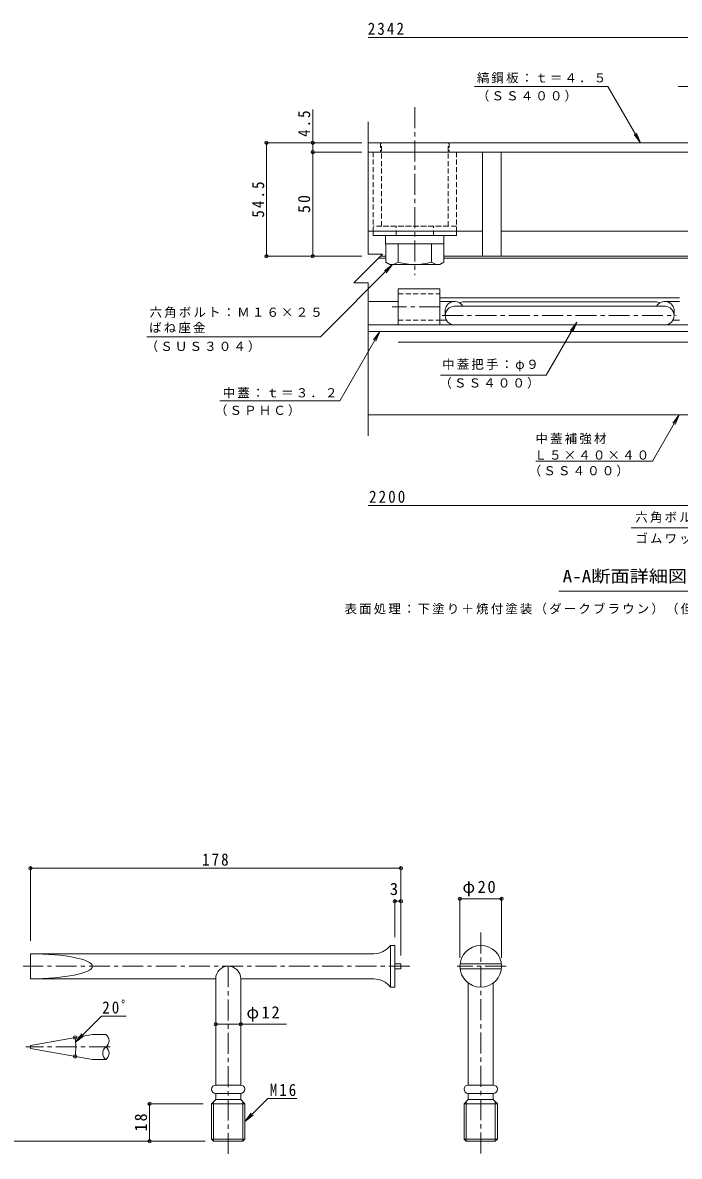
# Model space of a CAD drawing. Units: millimetres on the paper, enlarged 10 times, with parts at other scales. Extents: x -3845 to 3824, y -2750 to 2337.
# Drawn here: x 120 to 1697, y -384 to 2337 of the extents above; entities that cross this region are included whole.
import ezdxf
from ezdxf.enums import TextEntityAlignment as Align

# ---------------------------------------------------------------- set-up
doc = ezdxf.new("R2010")
doc.units = ezdxf.units.MM
doc.header["$LTSCALE"] = 10
doc.header["$PDMODE"] = 32
doc.header["$PDSIZE"] = 8
doc.linetypes.add('CHAIN1', pattern=[8, 5, -1, 1, -1])
doc.linetypes.add('DASHED1', pattern=[1.8, 1.2, -0.6])
for name, color, linetype, lineweight in [('D-2', 3, 'Continuous', 9), ('D-5', 7, 'Continuous', 9), ('D-6', 6, 'Continuous', 9), ('D-7', 5, 'Continuous', 5), ('D-8', 5, 'Continuous', 5), ('D-9', 134, 'Continuous', 5), ('D-A', 3, 'Continuous', 9), ('D-B', 6, 'Continuous', 9), ('D-C', 2, 'Continuous', 9), ('D-D', 6, 'Continuous', 9), ('D-F', 7, 'Continuous', 9)]:
    doc.layers.add(name, color=color, linetype=linetype, lineweight=lineweight)
doc.styles.add('ＭＳ ゴシック', font='')
doc.styles.get('ＭＳ ゴシック').set_extended_font_data('MS Gothic')

msp = doc.modelspace()

# ---------------------------------------------------------------- linework, layer by layer
at = {"layer": 'D-2'}
for p, q in [((949.66, 2048.59), (2671.23, 2048.59)), ((949.66, 2026.09), (2671.23, 2026.09)), ((1021.91, 1611.08), (1021.91, 1697.58)), ((1021.91, 1697.58), (1121.91, 1697.58)), ((1121.91, 1611.08), (1121.91, 1697.58)), ((1021.91, 1611.08), (1121.91, 1611.08))]:
    msp.add_line(p, q, dxfattribs=at)
at = {"layer": 'D-2', "linetype": 'DASHED1'}
for p, q in [((979.03, 2048.59), (979.03, 2026.09)), ((1144.03, 2048.59), (1144.03, 2026.09)), ((1021.91, 1686.08), (1121.91, 1686.08)), ((1021.91, 1622.58), (1121.91, 1622.58))]:
    msp.add_line(p, q, dxfattribs=at)
at = {"layer": 'D-2', "linetype": 'CHAIN1'}
msp.add_line((1121.91, 1654.33), (1007.08, 1654.33), dxfattribs=at)
at = {"layer": 'D-5'}
for p, q in [((1205.21, 2183.34), (1525.03, 2183.34)), ((1603.24, 2048.59), (1525.03, 2183.34)), ((1967.2, 2183.34), (1693.94, 2183.34)), ((816.55, 2048.59), (816.55, 2128.36)), ((1603.24, 2048.59), (1587.98, 2068.39)), ((1603.24, 2048.59), (1593.62, 2071.66)), ((1008.2, 1756.08), (988.37, 1740.87)), ((1377.13, 1490.82), (1450.8, 1617.73)), ((1450.8, 1617.73), (1435.53, 1597.93)), ((1450.8, 1617.73), (1441.18, 1594.66)), ((834.96, 1582.84), (417.97, 1582.84)), ((977.57, 1595.08), (962.3, 1575.28)), ((977.57, 1595.08), (967.95, 1572.01)), ((1123.4, 1490.82), (1377.13, 1490.82)), ((1632.39, 1284.28), (1696.7, 1395.08)), ((1696.7, 1395.08), (1681.44, 1375.28)), ((1696.7, 1395.08), (1687.08, 1372.01)), ((1352.51, 1284.28), (1632.39, 1284.28)), ((1580.9, 1123.95), (2285.77, 1123.95)), ((1982.74, 972.3), (1407.74, 972.3)), ((643.33, -67.16), (753.41, -67.16)), ((708.46, -245.25), (778.17, -245.25)), ((653.33, -300.38), (673.16, -285.16))]:
    msp.add_line(p, q, dxfattribs=at)
at = {"layer": 'D-5', "color": 3, "linetype": 'CHAIN1'}
for p, q in [((1219.86, 153.07), (1219.86, -384.09)), ((1049.29, 71.99), (120.84, 71.99)), ((613.33, 71.99), (613.33, -384.09)), ((1280.62, 71.99), (1162.87, 71.99)), ((329.67, -121.56), (127.25, -121.56))]:
    msp.add_line(p, q, dxfattribs=at)
at = {"layer": 'D-5', "color": 3}
for p, q in [((1003.33, 121.99), (1003.33, 21.99)), ((1013.33, 121.99), (1003.33, 121.99)), ((1013.33, 121.99), (1013.33, 21.99)), ((573.33, 101.99), (138.33, 101.99)), ((138.33, 101.99), (138.33, 41.99)), ((963.33, 101.99), (338.33, 101.99)), ((1028.33, 77.74), (1013.33, 77.74)), ((1028.33, 66.24), (1013.33, 66.24)), ((1028.33, 77.74), (1028.33, 66.24)), ((1170.19, 77.74), (1269.52, 77.74)), ((1170.19, 66.24), (1269.52, 66.24)), ((138.33, 41.99), (573.33, 41.99)), ((338.33, 41.99), (583.33, 41.99)), ((643.33, 41.99), (963.33, 41.99)), ((643.33, 41.99), (643.33, -213.01)), ((1189.86, 31.99), (1189.86, -213.01)), ((1249.86, 31.99), (1249.86, -213.01)), ((1013.33, 21.99), (1003.33, 21.99)), ((319.67, -91.56), (287.2, -91.56)), ((138.33, -117.81), (138.33, -125.31)), ((287.2, -151.56), (319.67, -151.56)), ((1189.86, -213.01), (1249.86, -213.01)), ((583.33, -233.01), (583.33, -248.01)), ((1189.86, -233.01), (1249.86, -233.01)), ((1189.86, -233.01), (1189.86, -248.01)), ((1249.86, -233.01), (1249.86, -248.01)), ((573.33, -258.01), (583.33, -248.01)), ((573.33, -258.01), (573.33, -342.74)), ((578.33, -348.01), (578.33, -253.01)), ((583.33, -248.01), (643.33, -248.01)), ((653.33, -258.01), (643.33, -248.01)), ((648.33, -253.01), (648.33, -348.01)), ((1179.86, -258.01), (1189.86, -248.01)), ((1179.86, -258.01), (1179.86, -342.74)), ((1184.86, -348.01), (1184.86, -253.01)), ((1189.86, -248.01), (1249.86, -248.01)), ((1259.86, -258.01), (1249.86, -248.01)), ((1254.86, -253.01), (1254.86, -348.01)), ((573.33, -342.74), (653.33, -342.74)), ((573.33, -342.74), (578.33, -348.01)), ((648.33, -348.01), (578.33, -348.01)), ((648.33, -348.01), (653.33, -342.74)), ((1179.86, -342.74), (1259.86, -342.74)), ((1179.86, -342.74), (1184.86, -348.01)), ((1254.86, -348.01), (1184.86, -348.01)), ((1254.86, -348.01), (1259.86, -342.74))]:
    msp.add_line(p, q, dxfattribs=at)
at = {"layer": 'D-5'}
for points in [[(834.96, 1582.84), (1008.2, 1756.08), (992.98, 1736.25)], [(593.6, 1429.26), (881.32, 1429.26), (977.57, 1595.08)], [(708.46, -245.25), (653.33, -300.38), (668.55, -280.55)]]:
    msp.add_lwpolyline(points, dxfattribs=at)
at = {"layer": 'D-5', "color": 3}
for points in [[(583.33, 41.99), (583.33, -213.01), (643.33, -213.01)], [(583.33, -233.01), (643.33, -233.01), (643.33, -248.01)], [(573.33, -258.01), (653.33, -258.01), (653.33, -342.74)], [(1179.86, -258.01), (1259.86, -258.01), (1259.86, -342.74)]]:
    msp.add_lwpolyline(points, dxfattribs=at)
msp.add_circle((1219.86, 71.99), 50, dxfattribs=at)
for centre, radius, start, end in [((961.51, 155.62), 53.67, 271.94333, 321.18758), ((613.33, 41.99), 30, 0, 180), ((961.51, -11.65), 53.67, 38.81242, 88.06058), ((308.42, -106.56), 18.75, 306.87005, 53.12995), ((330.92, -136.56), 18.75, 126.87005, 233.12995), ((308.42, -136.56), 18.75, 306.87005, 53.12995), ((583.33, -223.01), 10, 90, 270), ((643.33, -223.01), 10, 270, 90), ((1189.86, -223.01), 10, 90, 270), ((1249.86, -223.01), 10, 270, 90)]:
    msp.add_arc(centre, radius, start, end, dxfattribs=at)
msp.add_ellipse((138.33, 71.99), major_axis=(148.87, 0), ratio=0.201518, start_param=4.712389, end_param=7.8539816, dxfattribs=at)
at = {"layer": 'D-6'}
for p, q in [((973.92, 1771.09), (992.03, 1771.09)), ((978.92, 1776.09), (992.03, 1776.09)), ((1131.03, 1776.09), (2092.03, 1776.09)), ((1131.03, 1771.09), (2092.03, 1771.09)), ((1021.91, 1667.58), (949.66, 1667.58)), ((1121.91, 1676.09), (1696.91, 1676.09)), ((1121.91, 1667.58), (1157.24, 1667.58)), ((1696.91, 1667.58), (1661.59, 1667.58)), ((1134.41, 1633.58), (1134.41, 1645.08)), ((1662.41, 1656.08), (1156.41, 1656.08)), ((1684.41, 1633.58), (1684.41, 1645.08)), ((1121.91, 1622.58), (1137.28, 1622.58)), ((1662.41, 1611.09), (1156.41, 1611.09)), ((1696.91, 1622.58), (1681.54, 1622.58))]:
    msp.add_line(p, q, dxfattribs=at)
at = {"layer": 'D-6', "linetype": 'CHAIN1'}
msp.add_line((1127.5, 1633.58), (1689, 1633.58), dxfattribs=at)
at = {"layer": 'D-6'}
for centre, start, end in [((1156.91, 1645.08), 29.25771, 180), ((1661.91, 1645.08), 0, 150.74229), ((1156.91, 1633.58), 91.2661, 268.7339), ((1661.91, 1633.58), 271.2661, 88.7339)]:
    msp.add_arc(centre, 22.5, start, end, dxfattribs=at)
at = {"layer": 'D-7', "linetype": 'DASHED1'}
for p, q in [((961.53, 2026.09), (961.53, 1836.09)), ((1161.53, 2026.09), (1161.53, 1836.09)), ((1161.53, 1848.59), (961.53, 1848.59)), ((1016.53, 1826.09), (1016.53, 1848.59)), ((1106.53, 1826.09), (1106.53, 1848.59))]:
    msp.add_line(p, q, dxfattribs=at)
at = {"layer": 'D-7'}
for p, q in [((961.53, 1836.09), (961.53, 1826.09)), ((1161.53, 1826.09), (961.53, 1826.09)), ((1161.53, 1836.09), (1161.53, 1826.09))]:
    msp.add_line(p, q, dxfattribs=at)
at = {"layer": 'D-8'}
msp.add_line((949.66, 2026.09), (2621.23, 2026.09), dxfattribs=at)
at = {"layer": 'D-9'}
for p, q in [((992.03, 1806.09), (992.03, 1761.71)), ((1021.53, 1761.57), (1021.53, 1806.09)), ((1101.53, 1761.57), (1101.53, 1806.09)), ((1131.03, 1806.09), (1131.03, 1761.57)), ((1001.57, 1756.21), (992.03, 1761.71)), ((1121.53, 1756.08), (1001.78, 1756.08)), ((1121.53, 1756.08), (1131.03, 1761.57))]:
    msp.add_line(p, q, dxfattribs=at)
for centre, radius, start, end in [((1002.82, 1790.59), 34.53, 267.86055, 302.81094), ((1061.53, 1904.68), 148.6, 254.38446, 285.61554), ((1120.24, 1790.59), 34.53, 237.18906, 272.13945)]:
    msp.add_arc(centre, radius, start, end, dxfattribs=at)
at = {"layer": 'D-A'}
for p, q in [((949.66, 1611.08), (2616.73, 1611.08)), ((949.66, 1595.08), (2616.73, 1595.08))]:
    msp.add_line(p, q, dxfattribs=at)
at = {"layer": 'D-B', "color": 4}
for p, q in [((949.66, 2026.09), (1223.86, 2026.09)), ((1223.86, 1836.09), (1223.86, 2026.09)), ((1268.86, 2026.09), (1268.86, 1836.09)), ((1954.7, 2026.09), (1268.86, 2026.09)), ((1223.86, 1836.09), (949.66, 1836.09)), ((1268.86, 1836.09), (1954.7, 1836.09))]:
    msp.add_line(p, q, dxfattribs=at)
at = {"layer": 'D-B'}
for p, q in [((2131.23, 1595.08), (1021.67, 1595.08)), ((2146.23, 1570.08), (1021.67, 1570.08)), ((2321.23, 1395.08), (949.66, 1395.08))]:
    msp.add_line(p, q, dxfattribs=at)
at = {"layer": 'D-C', "linetype": 'CHAIN1'}
msp.add_line((1061.78, 2133.76), (1061.78, 1730.46), dxfattribs=at)
at = {"layer": 'D-C', "linetype": 'DASHED1'}
for p, q in [((981.53, 1848.59), (981.53, 2048.59)), ((981.53, 2048.59), (1141.53, 2048.59)), ((1141.53, 1848.59), (1141.53, 2048.59)), ((1141.53, 1848.59), (981.53, 1848.59))]:
    msp.add_line(p, q, dxfattribs=at)
at = {"layer": 'D-C', "color": 134, "lineweight": 5}
for p, q in [((991.53, 1826.09), (991.53, 1806.09)), ((991.53, 1826.09), (1131.53, 1826.09)), ((1131.53, 1826.09), (1131.53, 1806.09)), ((991.53, 1806.09), (1131.53, 1806.09))]:
    msp.add_line(p, q, dxfattribs=at)
at = {"layer": 'D-C', "color": 4}
msp.add_line((1639.41, 1666.64), (1179.41, 1666.64), dxfattribs=at)
for centre, start, end in [((1179.41, 1644.14), 90, 117.6168), ((1639.41, 1644.14), 62.3832, 90)]:
    msp.add_arc(centre, 22.5, start, end, dxfattribs=at)
at = {"layer": 'D-D', "color": 2}
for p, q in [((1223.86, 2026.09), (1268.86, 2026.09)), ((1268.86, 2026.09), (1268.86, 1776.09))]:
    msp.add_line(p, q, dxfattribs=at)
msp.add_lwpolyline([(1268.86, 1776.09), (1223.86, 1776.09), (1223.86, 2026.09)], dxfattribs=at)
at = {"layer": 'D-F'}
for p, q in [((2736.23, 2301.1), (949.66, 2301.1)), ((949.66, 2098.59), (949.66, 1781.24)), ((934.66, 2048.59), (702.12, 2048.59)), ((705.12, 1776.09), (705.12, 2048.59)), ((816.55, 2026.09), (816.55, 2048.59)), ((934.66, 2026.09), (811.55, 2026.09)), ((816.55, 1776.09), (816.55, 2026.09)), ((702.12, 1776.09), (934.66, 1776.09)), ((984.07, 1781.24), (915.26, 1712.43)), ((949.66, 1781.24), (984.07, 1781.24)), ((949.66, 1712.43), (915.26, 1712.43)), ((949.66, 1712.43), (949.66, 1345.08)), ((2381.22, 1177.86), (949.66, 1177.86)), ((138.33, 310.1), (138.33, 132.75)), ((138.33, 307.1), (1028.33, 307.1)), ((1028.33, 310.1), (1028.33, 97.74)), ((1013.33, 231.19), (1013.33, 141.99)), ((1028.33, 228.19), (1013.33, 228.19)), ((1169.86, 237.19), (1169.86, 91.99)), ((1169.86, 234.19), (1269.86, 234.19)), ((1269.86, 237.19), (1269.86, 91.99)), ((308.87, -47.9), (368.22, -47.9)), ((583.33, -67.16), (643.33, -67.16)), ((246.99, -109.77), (266.82, -94.55)), ((421.52, -258.01), (553.33, -258.01)), ((424.52, -348.01), (424.52, -258.01)), ((-27.37, -348.01), (558.33, -348.01))]:
    msp.add_line(p, q, dxfattribs=at)
at = {"layer": 'D-F', "color": 3}
for p, q in [((138.33, -117.81), (287.2, -91.56)), ((138.33, -125.31), (287.2, -151.56))]:
    msp.add_line(p, q, dxfattribs=at)
at = {"layer": 'D-F'}
msp.add_lwpolyline([(308.87, -47.9), (246.99, -109.77), (262.21, -89.94)], dxfattribs=at)
msp.add_arc((117.06, -121.56), 130.46, 350, 10, dxfattribs=at)
for p in [(705.12, 2048.59), (816.55, 2048.59), (816.55, 2026.09), (705.12, 1776.09), (816.55, 1776.09), (138.33, 307.1), (1028.33, 307.1), (1013.33, 228.19), (1028.33, 228.19), (1169.86, 234.19), (1269.86, 234.19), (583.33, -67.16), (643.33, -67.16), (245.54, -98.9), (245.54, -144.21), (424.52, -258.01), (424.52, -348.01)]:
    msp.add_point(p, dxfattribs=at)

# ---------------------------------------------------------------- texts
at = {"layer": 'D-5', "color": 2, "style": 'ＭＳ ゴシック', "width": 1.15}
msp.add_text('A-A断面詳細図\u3000Ｓ＝１：２', height=29.33, dxfattribs=at).set_placement((1416.49, 984.8), align=Align.BOTTOM_LEFT)
at = {"layer": 'D-5', "char_height": 21.99, "attachment_point": 7, "style": 'ＭＳ ゴシック'}
for s, insert in [('\\T1.17;縞鋼板：ｔ＝４．５', (1210.54, 2190.88)), ('\\T1.17;（ＳＳ４００）', (1210.54, 2147.22)), ('\\T1.17;六角ボルト：Ｍ１６×２５', (424.5, 1628.2)), ('\\T1.17;ばね座金', (423.46, 1591.48)), ('\\T1.17;（ＳＵＳ３０４）', (415.19, 1545.92)), ('\\T1.17;中蓋把手：φ９', (1127.12, 1499.7)), ('\\T1.17;（ＳＳ４００）', (1120.48, 1458.16)), ('\\T1.17;中蓋：ｔ＝３．２', (600.03, 1434.95)), ('\\T1.17;（ＳＰＨＣ）', (581.36, 1392.39)), ('\\T1.17;中蓋補強材', (1351.23, 1324.77)), ('\\T1.17;Ｌ５×４０×４０', (1348.88, 1287.58)), ('\\T1.17;（ＳＳ４００）', (1335.04, 1247.45)), ('\\T1.17;六角ボルト：Ｍ１０×４０（ＳＵＳ３０４）', (1591.04, 1135.97)), ('\\T1.17;ゴムワッシャ、平座金、六角ナット', (1591.04, 1085.15)), ('\\T1.17;表面処理：下塗り＋焼付塗装（ダークブラウン）（但し目地、把手、パッキン、クッション材を除く）', (892.74, 916.17))]:
    msp.add_mtext(s, dxfattribs=dict(at, insert=insert))
at = {"layer": 'D-5', "color": 2, "insert": (713.17, -239.79), "char_height": 29.33, "attachment_point": 7, "style": 'ＭＳ ゴシック'}
msp.add_mtext('\\T1.27;\\W0.9;M16', dxfattribs=at)
at = {"layer": 'D-F', "color": 2, "style": 'ＭＳ ゴシック'}
msp.add_text('3', height=29.33, dxfattribs=at).set_placement((1001.48, 234.19), align=Align.BOTTOM_LEFT)
at = {"layer": 'D-F', "color": 2, "char_height": 29.33, "attachment_point": 7, "style": 'ＭＳ ゴシック'}
for s, insert in [('\\T1.28;\\W0.9;2342', (948.55, 2307.1)), ('\\T1.28;\\W0.9;2200', (951.67, 1183.86)), ('\\T1.27;\\W0.9;178', (550.83, 313.1)), ('\\T1.19;φ20', (1176.11, 240.19)), ('\\T1.27;\\W0.9;20ﾟ', (310.97, -41.87)), ('\\T1.19;φ12', (657.26, -61.16))]:
    msp.add_mtext(s, dxfattribs=dict(at, insert=insert))
at = {"layer": 'D-F', "color": 2, "char_height": 29.33, "attachment_point": 7, "rotation": 90, "style": 'ＭＳ ゴシック'}
for s, insert in [('\\T1.27;\\W0.9;4.5', (810.55, 2062.38)), ('\\T1.28;\\W0.9;54.5', (700.12, 1868.59)), ('\\T1.27;\\W0.95;50', (810.55, 1879.84)), ('\\T1.27;\\W0.95;18', (418.52, -324.26))]:
    msp.add_mtext(s, dxfattribs=dict(at, insert=insert))

doc.saveas('drawing.dxf')
